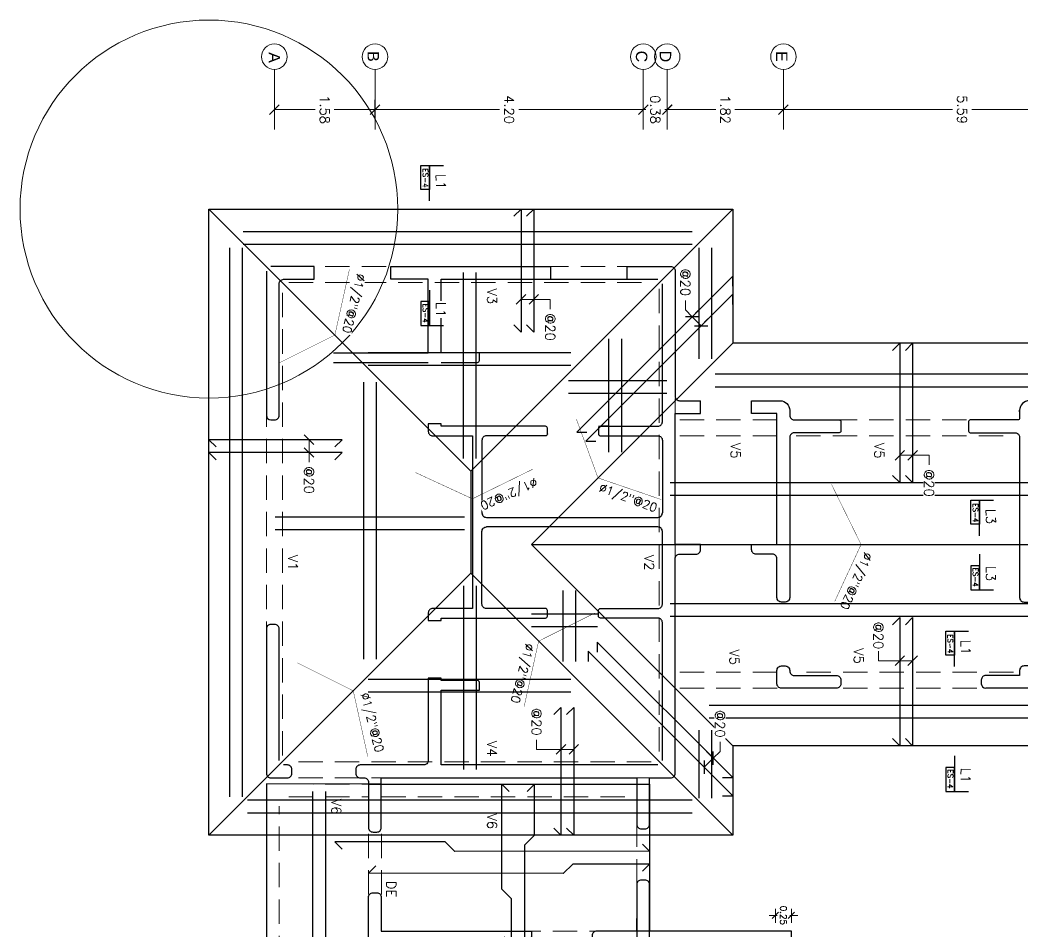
# Model space of a CAD drawing. Header units: metres. Extents: x -44 to 358, y -286 to 66.
# Drawn here: x -33.73 to -18.03, y -20.43 to -6.16 of the extents above; entities that cross this region are included whole.
import ezdxf
from ezdxf.enums import TextEntityAlignment as Align

# ---------------------------------------------------------------- set-up
doc = ezdxf.new("R2010")
doc.units = ezdxf.units.M
doc.header["$LTSCALE"] = 0.3
doc.header["$PDMODE"] = 3
doc.linetypes.add('Grid Line 1_2_', pattern=[22.225, 12.7, -3.175, 3.175, -3.175])
doc.linetypes.add('HIDDEN', pattern=[9.525, 6.35, -3.175])
for name, color, linetype, lineweight in [('0-S-GRID', 1, 'Continuous', 9), ('0-S-GRID-IDEN', 1, 'Continuous', 9), ('A-WALL', 7, 'Continuous', 30), ('Columnas', 7, 'Continuous', 18), ('VIGAS', 1, 'HIDDEN', 15)]:
    doc.layers.add(name, color=color, linetype=linetype, lineweight=lineweight)
for name, color, linetype in [('ACERO', 5, 'Continuous'), ('BP', 3, 'Continuous'), ('DIMCOL', 4, 'Continuous'), ('DIMTEXTO', 4, 'Continuous'), ('HATCH', 8, 'Continuous'), ('REBAR', 5, 'Continuous'), ('TEXTOS', 4, 'Continuous')]:
    doc.layers.add(name, color=color, linetype=linetype)
doc.styles.add('Arial_2', font='arial.ttf', dxfattribs={"height": 0.2})
doc.styles.add('SMPLEX', font='simplex.shx')
doc.dimstyles.new('DIM-50', dxfattribs={"dimscale": 0.5, "dimtxt": 0.2, "dimasz": 0.2, "dimexe": 0.2, "dimexo": 0.2, "dimgap": 0.1, "dimtad": 0, "dimtih": 1, "dimtoh": 1, "dimzin": 0, "dimdsep": 46, "dimtxsty": 'SMPLEX', "dimblk1": 'OBLIQUE', "dimblk2": 'OBLIQUE', "dimsah": 1, "dimcen": 0.2, "dimclrd": 4, "dimclre": 4, "dimclrt": 4, "dimadec": 0, "dimazin": 0, "dimtfac": 1, "dimtmove": 0, "dimatfit": 3, "dimldrblk": 'OPEN30', "dimfxl": 0.3, "dimfxlon": 1, "dimtfill": 1, "dimtolj": 1, "dimtzin": 0, "dimarcsym": 0})
doc.dimstyles.new('DIM-75', dxfattribs={"dimscale": 0.75, "dimtxt": 0.2, "dimasz": 0.2, "dimexe": 0.2, "dimexo": 0.2, "dimgap": 0.1, "dimtad": 0, "dimtih": 1, "dimtoh": 1, "dimzin": 0, "dimdsep": 46, "dimtxsty": 'SMPLEX', "dimblk1": 'OBLIQUE', "dimblk2": 'OBLIQUE', "dimsah": 1, "dimcen": 0.2, "dimclrd": 4, "dimclre": 4, "dimclrt": 4, "dimadec": 0, "dimazin": 0, "dimtfac": 1, "dimtmove": 0, "dimatfit": 3, "dimldrblk": 'OBLIQUE', "dimfxl": 0.2, "dimfxlon": 1, "dimtfill": 1, "dimtolj": 1, "dimtzin": 0, "dimarcsym": 0})

# ---------------------------------------------------------------- blocks, each defined once
blk = doc.blocks.new('A$C2bbc346b')
at = {"layer": 'A-WALL', "color": 7, "true_color": 0xffffff}
for p, q in [((7.8, -0.27), (7.8, -6.13)), ((0.2, -0.751), (0, -0.751)), ((6.47, -7.845), (6.53, -7.845)), ((6.32, -7.995), (6.4, -7.995)), ((6.4, -7.995), (6.4, -7.915)), ((6.6, -7.995), (6.6, -7.915)), ((6.6, -7.995), (6.6, -8.725)), ((6.25, -8.065), (6.25, -8.125)), ((6.32, -8.195), (6.4, -8.195)), ((6.4, -8.195), (6.4, -8.725)), ((6.47, -8.795), (6.53, -8.795)), ((2.425, -8.995), (2.575, -8.995)), ((2.425, -10.995), (2.575, -10.995)), ((10.4, -14.189), (10.2, -14.189)), ((1.499, -18.939), (1.499, -17.454))]:
    blk.add_line(p, q, dxfattribs=at)
at = {"layer": 'A-WALL', "color": 7, "true_color": 0xffffff, "transparency": 33554684}
blk.add_line((2.275, -8.195), (2.25, -8.195), dxfattribs=at)
at = {"layer": 'A-WALL', "color": 7, "true_color": 0xffffff}
for points in [[(0, -0.07), (0, -0.751), (0.2, -0.751), (0.2, -0.27, -0.414214), (0.27, -0.2), (0.53, -0.2, 0.414214), (0.6, -0.13), (0.6, -0.07, 0.414214), (0.53, 0), (0.07, 0, 0.414214)], [(6.53, -11.995), (6.32, -11.995, -0.414214), (6.25, -11.925), (6.25, -11.865, -0.414214), (6.32, -11.795), (6.33, -11.795, 0.414214), (6.4, -11.725), (6.4, -11.065, -0.414214), (6.47, -10.995), (6.53, -10.995, -0.414214), (6.6, -11.065), (6.6, -11.925, -0.414214)], [(10.53, -14.889, 0.414214), (10.6, -14.819), (10.6, -14.059, 0.414214), (10.53, -13.989), (9.67, -13.989, 0.414214), (9.6, -14.059), (9.6, -14.119, 0.414214), (9.67, -14.189), (10.4, -14.189), (10.4, -14.819, 0.414214), (10.47, -14.889)]]:
    blk.add_lwpolyline(points, format="xyb", close=True, dxfattribs=at)
for points in [[(7.73, -0.2), (7.47, -0.2, -0.414214), (7.4, -0.13), (7.4, -0.07, -0.414214), (7.47, 0), (8.63, 0)], [(8, -0.27), (8, -6.33, -0.414214), (7.93, -6.4), (6.67, -6.4, 0.414214), (6.6, -6.47), (6.6, -6.48, -0.414214), (6.53, -6.55), (6.47, -6.55, -0.414214), (6.4, -6.48), (6.4, -6.47, 0.414214), (6.33, -6.4), (6.22, -6.4), (6.22, -6.2), (7.73, -6.2)], [(0.2, -6.13), (0.2, -5.651), (0, -5.651), (0, -6.33, 0.414214), (0.07, -6.4)], [(0.27, -6.2), (5.28, -6.2), (5.28, -6.4), (4.57, -6.4, 0.414214), (4.5, -6.47), (4.5, -6.797), (4.35, -6.797), (4.35, -6.4), (2.3, -6.4), (2.3, -6.797), (2.1, -6.797), (2.1, -6.47, 0.414214), (2.03, -6.4), (0.07, -6.4)], [(4.35, -7.995), (2.3, -7.995), (2.3, -7.597), (2.1, -7.597), (2.1, -8.045, 0.414214), (2.25, -8.195), (2.375, -8.195, -0.414214), (2.4, -8.22)], [(2.33, -11.795, 0.414214), (2.4, -11.725), (2.4, -11.02, -0.414214), (2.425, -10.995), (2.575, -10.995, -0.414214), (2.6, -11.02), (2.6, -11.725, 0.414214), (2.67, -11.795), (5.18, -11.795, -0.414214), (5.25, -11.865), (5.25, -11.925, -0.414214), (5.18, -11.995)], [(5.18, -11.995), (4.57, -11.995, 0.414214), (4.5, -12.065), (4.5, -12.322, -0.414214), (4.43, -12.392), (4.35, -12.392), (4.35, -11.995), (2.3, -11.995), (2.3, -12.392), (2.1, -12.392), (2.1, -11.945, -0.414214), (2.25, -11.795), (2.33, -11.795)], [(0.2, -14.34), (0, -14.34), (0, -13.659, -0.414214), (0.07, -13.589), (2.03, -13.589, 0.414214), (2.1, -13.519), (2.1, -13.192)], [(7.8, -13.859), (7.8, -17.254), (6.627, -17.254), (6.627, -16.654), (6.507, -16.654, 0.414214), (6.477, -16.684), (6.477, -17.254), (6.439, -17.254), (6.439, -17.454), (7.73, -17.454, -0.414214), (7.8, -17.524), (7.8, -18.519, 0.414214), (7.87, -18.589), (7.93, -18.589, 0.414214), (8, -18.519), (8, -18.459, -0.414214), (8.07, -18.389), (8.78, -18.389, 0.414214), (8.85, -18.319), (8.85, -18.259, 0.414214), (8.78, -18.189), (8, -18.189), (8, -14.189), (8.73, -14.189, 0.414214), (8.8, -14.119), (8.8, -14.059, 0.414214), (8.73, -13.989), (8, -13.989), (8, -13.659, 0.414214), (7.93, -13.589), (4.57, -13.589, -0.414214), (4.5, -13.519), (4.5, -13.262, 0.414214), (4.43, -13.192), (4.35, -13.192), (4.35, -13.589), (2.3, -13.589), (2.3, -13.192), (2.1, -13.192)], [(2.5, -14.789), (2.5, -13.859, 0.414214), (2.43, -13.789), (0.27, -13.789)], [(2.5, -14.639), (2.5, -14.759, 0.414214), (2.53, -14.789), (2.62, -14.789, 0.414214), (2.65, -14.759), (2.65, -13.859, -0.414214), (2.72, -13.789), (3.855, -13.789)], [(2.62, -15.589, -0.414214), (2.65, -15.619), (2.65, -16.544, 0.414214), (2.72, -16.614), (3.855, -16.614, 0.414214), (3.925, -16.544), (3.925, -13.859, 0.414214), (3.855, -13.789)], [(7.73, -13.789), (5.571, -13.789, 0.414214), (5.501, -13.859), (5.501, -14.759, -0.414214), (5.471, -14.789), (5.381, -14.789, -0.414214), (5.351, -14.759), (5.351, -13.859, 0.414214), (5.281, -13.789), (4.145, -13.789, 0.414214), (4.075, -13.859), (4.075, -16.544)], [(1.499, -17.254), (1.499, -16.684, 0.414214), (1.469, -16.654), (1.349, -16.654), (1.349, -17.254), (0.2, -17.254), (0.2, -13.859)], [(2.62, -15.589), (2.53, -15.589, 0.414214), (2.5, -15.619), (2.5, -17.254), (2.462, -17.254), (2.462, -17.454), (2.58, -17.454, 0.414214), (2.65, -17.384), (2.65, -16.764)], [(2.65, -16.764), (5.351, -16.764), (5.351, -17.384, 0.414214), (5.421, -17.454), (5.539, -17.454), (5.539, -17.254), (5.501, -17.254), (5.501, -15.619, 0.414214), (5.471, -15.589), (5.381, -15.589, 0.414214), (5.351, -15.619), (5.351, -16.544, -0.414214), (5.281, -16.614), (4.145, -16.614, -0.414214), (4.075, -16.544)], [(10.2, -18.189), (10.4, -18.189), (10.4, -15.839), (10.6, -15.839), (10.6, -18.319, -0.414214), (10.53, -18.389), (9.87, -18.389, -0.414214), (9.8, -18.319), (9.8, -18.259, -0.414214), (9.87, -18.189), (10.4, -18.189), (10.4, -16.556)], [(1.349, -19.789), (0.27, -19.789, -0.414214), (0.2, -19.719), (0.2, -19.24), (0, -19.24), (0, -19.919)], [(7.73, -19.789), (5.67, -19.789, 0.414214), (5.6, -19.859), (5.6, -19.919, 0.414214), (5.67, -19.989), (7.93, -19.989, 0.414214), (8, -19.919), (8, -19.659, 0.414214), (7.93, -19.589), (7.87, -19.589, 0.414214), (7.8, -19.659), (7.8, -19.719)], [(0.07, -19.989), (2.33, -19.989, 0.414213), (2.4, -19.919), (2.4, -19.859, 0.414214), (2.33, -19.789), (1.249, -19.789)]]:
    blk.add_lwpolyline(points, format="xyb", dxfattribs=at)
blk.add_lwpolyline([(0, -1.951), (0.2, -1.951), (0.2, -4.451), (0, -4.451)], close=True, dxfattribs=at)
for points in [[(4.5, -7.995), (4.5, -7.597), (4.35, -7.597), (4.35, -7.995)], [(1.349, -18.939), (1.349, -17.454), (0.2, -17.454), (0.2, -18.04), (0, -18.04), (0, -15.54), (0.2, -15.54)]]:
    blk.add_lwpolyline(points, dxfattribs=at)
at = {"layer": 'A-WALL', "color": 7, "true_color": 0xffffff, "transparency": 33554684}
blk.add_lwpolyline([(2.4, -8.219), (2.4, -8.97, 0.414214), (2.425, -8.995), (2.575, -8.995, 0.414214), (2.6, -8.97), (2.6, -8.265, -0.414214), (2.67, -8.195), (5.18, -8.195, 0.414214), (5.25, -8.125), (5.25, -8.065, 0.414214), (5.18, -7.995), (4.5, -7.995)], format="xyb", dxfattribs=at)
at = {"layer": 'A-WALL', "color": 7, "true_color": 0xffffff}
for centre, start, end in [((6.47, -7.915), 90, 180), ((6.53, -7.915), 0, 90), ((6.32, -8.065), 90, 180), ((6.32, -8.125), 180, 270), ((6.47, -8.725), 180, 270), ((6.53, -8.725), 270, 0)]:
    blk.add_arc(centre, 0.07, start, end, dxfattribs=at)
blk = doc.blocks.new('_OBLIQUE')
at = {"color": 0, "linetype": 'ByBlock'}
blk.add_line((-0.5, -0.5), (0.5, 0.5), dxfattribs=at)
blk = doc.blocks.new('*D2039')
at = {"layer": 'DEFPOINTS', "color": 0, "transparency": 16777216}
for p in [(15.835, -33.742), (16.148, -33.742), (16.148, -34.117)]:
    blk.add_point(p, dxfattribs=at)
at = {"layer": 'DIMTEXTO', "color": 4, "lineweight": -2, "transparency": 16777216}
for p, q in [((15.835, -33.742), (15.835, -33.592)), ((15.985, -33.742), (15.685, -33.742)), ((15.835, -33.742), (15.835, -33.779)), ((15.985, -34.117), (15.685, -34.117)), ((15.835, -34.117), (15.835, -34.079)), ((15.835, -34.117), (15.835, -34.267))]:
    blk.add_line(p, q, dxfattribs=at)
at = {"layer": 'DIMTEXTO', "color": 4, "lineweight": -2, "transparency": 16777216, "xscale": 0.15, "yscale": 0.15, "zscale": 0.15}
for p, rotation in [((15.835, -33.742), 270), ((15.835, -34.117), 90)]:
    blk.add_blockref('_OBLIQUE', p, dxfattribs=dict(at, rotation=rotation))
at = {"layer": 'DIMTEXTO', "color": 4, "transparency": 16777216, "insert": (15.835, -33.929), "char_height": 0.15, "attachment_point": 5, "style": 'SMPLEX', "bg_fill": 3, "box_fill_scale": 1.1, "bg_fill_color": 256, "bg_fill_true_color": 13158600, "bg_fill_transparency": 0}
blk.add_mtext('\\A1;0.38', dxfattribs=at)
blk = doc.blocks.new('*D2040')
at = {"layer": 'DEFPOINTS', "color": 0, "transparency": 16777216}
for p in [(16.148, -34.117), (15.835, -38.317), (16.148, -38.317)]:
    blk.add_point(p, dxfattribs=at)
at = {"layer": 'DIMTEXTO', "color": 4, "lineweight": -2, "transparency": 16777216}
for p, q in [((15.985, -34.117), (15.685, -34.117)), ((15.835, -34.117), (15.835, -36.067)), ((15.835, -38.317), (15.835, -36.367)), ((15.985, -38.317), (15.685, -38.317))]:
    blk.add_line(p, q, dxfattribs=at)
at = {"layer": 'DIMTEXTO', "color": 4, "lineweight": -2, "transparency": 16777216, "xscale": 0.15, "yscale": 0.15, "zscale": 0.15}
for p, rotation in [((15.835, -34.117), 90), ((15.835, -38.317), 270)]:
    blk.add_blockref('_OBLIQUE', p, dxfattribs=dict(at, rotation=rotation))
at = {"layer": 'DIMTEXTO', "color": 4, "transparency": 16777216, "insert": (15.835, -36.217), "char_height": 0.15, "attachment_point": 5, "style": 'SMPLEX', "bg_fill": 3, "box_fill_scale": 1.1, "bg_fill_color": 256, "bg_fill_true_color": 13158600, "bg_fill_transparency": 0}
blk.add_mtext('\\A1;4.20', dxfattribs=at)
blk = doc.blocks.new('*D2041')
at = {"layer": 'DEFPOINTS', "color": 0, "transparency": 16777216}
for p in [(16.148, -38.317), (15.835, -39.892), (16.148, -39.892)]:
    blk.add_point(p, dxfattribs=at)
at = {"layer": 'DIMTEXTO', "color": 4, "lineweight": -2, "transparency": 16777216}
for p, q in [((15.985, -38.317), (15.685, -38.317)), ((15.835, -38.317), (15.835, -38.954)), ((15.835, -39.892), (15.835, -39.254)), ((15.985, -39.892), (15.685, -39.892))]:
    blk.add_line(p, q, dxfattribs=at)
at = {"layer": 'DIMTEXTO', "color": 4, "lineweight": -2, "transparency": 16777216, "xscale": 0.15, "yscale": 0.15, "zscale": 0.15}
for p, rotation in [((15.835, -38.317), 90), ((15.835, -39.892), 270)]:
    blk.add_blockref('_OBLIQUE', p, dxfattribs=dict(at, rotation=rotation))
at = {"layer": 'DIMTEXTO', "color": 4, "transparency": 16777216, "insert": (15.835, -39.104), "char_height": 0.15, "attachment_point": 5, "style": 'SMPLEX', "bg_fill": 3, "box_fill_scale": 1.1, "bg_fill_color": 256, "bg_fill_true_color": 13158600, "bg_fill_transparency": 0}
blk.add_mtext('\\A1;1.58', dxfattribs=at)
blk = doc.blocks.new('*D2042')
at = {"layer": 'DEFPOINTS', "color": 0, "transparency": 16777216}
for p in [(15.835, -31.922), (16.148, -31.922), (16.148, -33.742)]:
    blk.add_point(p, dxfattribs=at)
at = {"layer": 'DIMTEXTO', "color": 4, "lineweight": -2, "transparency": 16777216}
for p, q in [((15.985, -31.922), (15.685, -31.922)), ((15.835, -31.922), (15.835, -32.682)), ((15.835, -33.742), (15.835, -32.982)), ((15.985, -33.742), (15.685, -33.742))]:
    blk.add_line(p, q, dxfattribs=at)
at = {"layer": 'DIMTEXTO', "color": 4, "lineweight": -2, "transparency": 16777216, "xscale": 0.15, "yscale": 0.15, "zscale": 0.15}
for p, rotation in [((15.835, -31.922), 90), ((15.835, -33.742), 270)]:
    blk.add_blockref('_OBLIQUE', p, dxfattribs=dict(at, rotation=rotation))
at = {"layer": 'DIMTEXTO', "color": 4, "transparency": 16777216, "insert": (15.835, -32.832), "char_height": 0.15, "attachment_point": 5, "style": 'SMPLEX', "bg_fill": 3, "box_fill_scale": 1.1, "bg_fill_color": 256, "bg_fill_true_color": 13158600, "bg_fill_transparency": 0}
blk.add_mtext('\\A1;1.82', dxfattribs=at)
blk = doc.blocks.new('*D2036')
at = {"layer": 'DEFPOINTS', "color": 0, "ltscale": 0.2, "transparency": 16777216}
for p in [(15.835, -26.328), (16.148, -26.328), (16.148, -31.922)]:
    blk.add_point(p, dxfattribs=at)
at = {"layer": 'DIMTEXTO', "color": 4, "lineweight": -2, "ltscale": 0.2, "transparency": 16777216}
for p, q in [((15.985, -26.328), (15.685, -26.328)), ((15.835, -26.328), (15.835, -28.975)), ((15.835, -31.922), (15.835, -29.275)), ((15.985, -31.922), (15.685, -31.922))]:
    blk.add_line(p, q, dxfattribs=at)
at = {"layer": 'DIMTEXTO', "color": 4, "lineweight": -2, "ltscale": 0.2, "transparency": 16777216, "xscale": 0.15, "yscale": 0.15, "zscale": 0.15}
for p, rotation in [((15.835, -26.328), 90), ((15.835, -31.922), 270)]:
    blk.add_blockref('_OBLIQUE', p, dxfattribs=dict(at, rotation=rotation))
at = {"layer": 'DIMTEXTO', "color": 4, "ltscale": 0.2, "transparency": 16777216, "insert": (15.835, -29.125), "char_height": 0.15, "attachment_point": 5, "style": 'SMPLEX', "bg_fill": 3, "box_fill_scale": 1.1, "bg_fill_color": 256, "bg_fill_true_color": 13158600, "bg_fill_transparency": 0}
blk.add_mtext('\\A1;5.59', dxfattribs=at)
blk = doc.blocks.new('*D2045')
at = {"layer": 'DEFPOINTS', "color": 0, "transparency": 16777216}
for p in [(19.113, -35.83), (18.807, -36.03), (19.113, -36.03)]:
    blk.add_point(p, dxfattribs=at)
at = {"layer": 'DIMTEXTO', "color": 4, "lineweight": -2, "transparency": 16777216}
for p, q in [((18.807, -35.83), (18.807, -35.573)), ((18.807, -35.573), (18.957, -35.573)), ((18.957, -35.83), (18.657, -35.83)), ((18.807, -36.03), (18.807, -35.83)), ((18.957, -36.03), (18.657, -36.03))]:
    blk.add_line(p, q, dxfattribs=at)
at = {"layer": 'DIMTEXTO', "color": 4, "lineweight": -2, "transparency": 16777216, "xscale": 0.15, "yscale": 0.15, "zscale": 0.15}
for p, rotation in [((18.807, -35.83), 90), ((18.807, -36.03), 270)]:
    blk.add_blockref('_OBLIQUE', p, dxfattribs=dict(at, rotation=rotation))
at = {"layer": 'DIMTEXTO', "color": 4, "transparency": 16777216, "insert": (19.239, -35.573), "char_height": 0.15, "attachment_point": 5, "style": 'SMPLEX', "bg_fill": 3, "box_fill_scale": 1.1, "bg_fill_color": 256, "bg_fill_true_color": 13158600, "bg_fill_transparency": 0}
blk.add_mtext('\\A1;@20', dxfattribs=at)
blk = doc.blocks.new('*D2046')
at = {"layer": 'DEFPOINTS', "color": 0, "transparency": 16777216}
for p in [(26.987, -35.204), (25.849, -35.404), (26.987, -35.404)]:
    blk.add_point(p, dxfattribs=at)
at = {"layer": 'DIMTEXTO', "color": 4, "lineweight": -2, "transparency": 16777216}
for p, q in [((25.999, -35.204), (25.699, -35.204)), ((25.849, -35.204), (25.849, -35.404)), ((25.999, -35.404), (25.699, -35.404)), ((25.849, -35.404), (25.849, -35.789)), ((25.849, -35.789), (25.699, -35.789))]:
    blk.add_line(p, q, dxfattribs=at)
at = {"layer": 'DIMTEXTO', "color": 4, "lineweight": -2, "transparency": 16777216, "xscale": 0.15, "yscale": 0.15, "zscale": 0.15}
for p, rotation in [((25.849, -35.204), 90), ((25.849, -35.404), 270)]:
    blk.add_blockref('_OBLIQUE', p, dxfattribs=dict(at, rotation=rotation))
at = {"layer": 'DIMTEXTO', "color": 4, "transparency": 16777216, "insert": (25.417, -35.789), "char_height": 0.15, "attachment_point": 5, "style": 'SMPLEX', "bg_fill": 3, "box_fill_scale": 1.1, "bg_fill_color": 256, "bg_fill_true_color": 13158600, "bg_fill_transparency": 0}
blk.add_mtext('\\A1;@20', dxfattribs=at)
blk = doc.blocks.new('*D2047')
at = {"layer": 'DEFPOINTS', "color": 0, "transparency": 16777216}
for p in [(19.274, -33.266), (19.077, -33.352), (19.129, -33.404)]:
    blk.add_point(p, dxfattribs=at)
at = {"layer": 'DIMTEXTO', "color": 4, "lineweight": -2, "transparency": 16777216}
for p, q in [((19.219, -33.211), (19.112, -33.104)), ((19.077, -33.352), (18.971, -33.246)), ((19.219, -33.211), (19.077, -33.352)), ((19.077, -33.352), (18.971, -33.458)), ((18.971, -33.458), (18.821, -33.458))]:
    blk.add_line(p, q, dxfattribs=at)
at = {"layer": 'DIMTEXTO', "color": 4, "lineweight": -2, "transparency": 16777216, "xscale": 0.15, "yscale": 0.15, "zscale": 0.15}
for p, rotation in [((19.219, -33.211), 44.9999864408251), ((19.077, -33.352), 224.9999864408251)]:
    blk.add_blockref('_OBLIQUE', p, dxfattribs=dict(at, rotation=rotation))
at = {"layer": 'DIMTEXTO', "color": 4, "transparency": 16777216, "insert": (18.539, -33.458), "char_height": 0.15, "attachment_point": 5, "style": 'SMPLEX', "bg_fill": 3, "box_fill_scale": 1.1, "bg_fill_color": 256, "bg_fill_true_color": 13158600, "bg_fill_transparency": 0}
blk.add_mtext('\\A1;@20', dxfattribs=at)
blk = doc.blocks.new('*D2048')
at = {"layer": 'DEFPOINTS', "color": 0, "transparency": 16777216}
for p in [(21.002, -39.35), (21.002, -39.612), (21.202, -39.616)]:
    blk.add_point(p, dxfattribs=at)
at = {"layer": 'DIMTEXTO', "color": 4, "lineweight": -2, "transparency": 16777216}
for p, q in [((21.002, -39.462), (21.002, -39.2)), ((21.202, -39.466), (21.202, -39.2)), ((21.002, -39.35), (21.202, -39.35)), ((21.202, -39.35), (21.352, -39.35))]:
    blk.add_line(p, q, dxfattribs=at)
at = {"layer": 'DIMTEXTO', "color": 4, "lineweight": -2, "transparency": 16777216, "xscale": 0.15, "yscale": 0.15, "zscale": 0.15, "rotation": 180}
blk.add_blockref('_OBLIQUE', (21.002, -39.35), dxfattribs=at)
at = {"layer": 'DIMTEXTO', "color": 4, "lineweight": -2, "transparency": 16777216, "xscale": 0.15, "yscale": 0.15, "zscale": 0.15}
blk.add_blockref('_OBLIQUE', (21.202, -39.35), dxfattribs=at)
at = {"layer": 'DIMTEXTO', "color": 4, "transparency": 16777216, "insert": (21.634, -39.35), "char_height": 0.15, "attachment_point": 5, "style": 'SMPLEX', "bg_fill": 3, "box_fill_scale": 1.1, "bg_fill_color": 256, "bg_fill_true_color": 13158600, "bg_fill_transparency": 0}
blk.add_mtext('\\A1;@20', dxfattribs=at)
blk = doc.blocks.new('*D2049')
at = {"layer": 'DEFPOINTS', "color": 0, "transparency": 16777216}
for p in [(25.986, -33.021), (25.612, -33.395), (25.75, -33.54)]:
    blk.add_point(p, dxfattribs=at)
at = {"layer": 'DIMTEXTO', "color": 4, "lineweight": -2, "transparency": 16777216}
for p, q in [((25.88, -32.915), (25.73, -32.915)), ((25.88, -33.127), (26.092, -32.915)), ((25.986, -33.021), (25.88, -32.915)), ((26.127, -33.163), (25.986, -33.021)), ((26.021, -33.269), (26.233, -33.057))]:
    blk.add_line(p, q, dxfattribs=at)
at = {"layer": 'DIMTEXTO', "color": 4, "lineweight": -2, "transparency": 16777216, "xscale": 0.15, "yscale": 0.15, "zscale": 0.15}
for p, rotation in [((25.986, -33.021), 135.0000000000043), ((26.127, -33.163), 315.0000000000043)]:
    blk.add_blockref('_OBLIQUE', p, dxfattribs=dict(at, rotation=rotation))
at = {"layer": 'DIMTEXTO', "color": 4, "transparency": 16777216, "insert": (25.448, -32.915), "char_height": 0.15, "attachment_point": 5, "style": 'SMPLEX', "bg_fill": 3, "box_fill_scale": 1.1, "bg_fill_color": 256, "bg_fill_true_color": 13158600, "bg_fill_transparency": 0}
blk.add_mtext('\\A1;@20', dxfattribs=at)
blk = doc.blocks.new('*D2050')
at = {"layer": 'DEFPOINTS', "color": 0, "transparency": 16777216}
for p in [(21.51, -29.9), (21.246, -30.1), (21.51, -30.1)]:
    blk.add_point(p, dxfattribs=at)
at = {"layer": 'DIMTEXTO', "color": 4, "lineweight": -2, "transparency": 16777216}
for p, q in [((21.246, -29.9), (21.246, -29.643)), ((21.246, -29.643), (21.396, -29.643)), ((21.36, -29.9), (21.096, -29.9)), ((21.246, -30.1), (21.246, -29.9)), ((21.36, -30.1), (21.096, -30.1))]:
    blk.add_line(p, q, dxfattribs=at)
at = {"layer": 'DIMTEXTO', "color": 4, "lineweight": -2, "transparency": 16777216, "xscale": 0.15, "yscale": 0.15, "zscale": 0.15}
for p, rotation in [((21.246, -29.9), 90), ((21.246, -30.1), 270)]:
    blk.add_blockref('_OBLIQUE', p, dxfattribs=dict(at, rotation=rotation))
at = {"layer": 'DIMTEXTO', "color": 4, "transparency": 16777216, "insert": (21.679, -29.643), "char_height": 0.15, "attachment_point": 5, "style": 'SMPLEX', "bg_fill": 3, "box_fill_scale": 1.1, "bg_fill_color": 256, "bg_fill_true_color": 13158600, "bg_fill_transparency": 0}
blk.add_mtext('\\A1;@20', dxfattribs=at)
blk = doc.blocks.new('*D2051')
at = {"layer": 'DEFPOINTS', "color": 0, "transparency": 16777216}
for p in [(25.555, -29.9), (24.461, -30.1), (25.555, -30.1)]:
    blk.add_point(p, dxfattribs=at)
at = {"layer": 'DIMTEXTO', "color": 4, "lineweight": -2, "transparency": 16777216}
for p, q in [((24.611, -29.9), (24.311, -29.9)), ((24.461, -29.9), (24.461, -30.1)), ((24.611, -30.1), (24.311, -30.1)), ((24.461, -30.1), (24.461, -30.435)), ((24.461, -30.435), (24.311, -30.435))]:
    blk.add_line(p, q, dxfattribs=at)
at = {"layer": 'DIMTEXTO', "color": 4, "lineweight": -2, "transparency": 16777216, "xscale": 0.15, "yscale": 0.15, "zscale": 0.15}
for p, rotation in [((24.461, -29.9), 90), ((24.461, -30.1), 270)]:
    blk.add_blockref('_OBLIQUE', p, dxfattribs=dict(at, rotation=rotation))
at = {"layer": 'DIMTEXTO', "color": 4, "transparency": 16777216, "insert": (24.066, -30.435), "char_height": 0.15, "attachment_point": 5, "style": 'SMPLEX', "bg_fill": 3, "box_fill_scale": 1.1, "bg_fill_color": 256, "bg_fill_true_color": 13158600, "bg_fill_transparency": 0}
blk.add_mtext('\\A1;@20', dxfattribs=at)
blk = doc.blocks.new('*D2091')
at = {"layer": 'DIMTEXTO', "color": 4, "lineweight": -2, "ltscale": 0.2, "transparency": 16777216}
for p, q in [((28.445, -31.797), (28.445, -31.697)), ((28.564, -31.797), (28.345, -31.797)), ((28.445, -31.797), (28.445, -31.822)), ((28.445, -32.047), (28.445, -32.022)), ((28.564, -32.047), (28.345, -32.047)), ((28.445, -32.047), (28.445, -32.147))]:
    blk.add_line(p, q, dxfattribs=at)
at = {"layer": 'DIMTEXTO', "color": 4, "lineweight": -2, "ltscale": 0.2, "transparency": 16777216, "xscale": 0.1, "yscale": 0.1, "zscale": 0.1}
for p, rotation in [((28.445, -31.797), 270), ((28.445, -32.047), 90)]:
    blk.add_blockref('_OBLIQUE', p, dxfattribs=dict(at, rotation=rotation))
at = {"layer": 'DIMTEXTO', "color": 4, "ltscale": 0.2, "transparency": 16777216, "insert": (28.445, -31.922), "char_height": 0.1, "attachment_point": 5, "style": 'SMPLEX', "bg_fill": 3, "box_fill_scale": 1.1, "bg_fill_color": 256, "bg_fill_true_color": 13158600, "bg_fill_transparency": 0}
blk.add_mtext('\\A1;0.25', dxfattribs=at)
at = {"layer": 'DEFPOINTS', "color": 0, "ltscale": 0.2, "transparency": 16777216}
for p in [(28.445, -31.797), (28.664, -31.797), (28.664, -32.047)]:
    blk.add_point(p, dxfattribs=at)
blk = doc.blocks.new('_Open30')
at = {"color": 0, "lineweight": -2}
for p, q in [((-1, 0.27), (0, 0)), ((0, 0), (-1, -0.27)), ((0, 0), (-1, 0))]:
    blk.add_line(p, q, dxfattribs=at)
blk = doc.blocks.new('A$Cf5523d03')
at = {"layer": '0-S-GRID-IDEN'}
for centre in [(0.2, 8.995), (0.2, 7.175), (0.2, 6.8), (0.2, 2.6), (0.2, 1.025)]:
    blk.add_circle(centre, 0.2, dxfattribs=at)
at = {"layer": 'ACERO', "ltscale": 0.2}
for p, q in [((6.861, 7.222), (6.861, 14.592)), ((7.061, 7.222), (7.061, 14.592)), ((5.164, 7.925), (5.164, 13.904)), ((5.364, 7.925), (5.364, 13.904)), ((10.347, 7.834), (10.347, 13.932)), ((10.547, 7.834), (10.547, 13.932)), ((4.928, 7.873), (3.193, 7.873)), ((11.804, 7.873), (10.737, 7.873)), ((2.936, 0.538), (2.936, 7.567)), ((3.136, 0.538), (3.136, 7.567)), ((4.928, 7.673), (3.193, 7.673)), ((11.804, 7.673), (10.737, 7.673)), ((11.832, 0.605), (11.832, 7.567)), ((12.032, 0.605), (12.032, 7.567)), ((5.266, 5.632), (5.266, 7.171)), ((5.466, 5.632), (5.466, 7.171)), ((4.615, 6.457), (6.39, 6.457)), ((4.615, 6.257), (6.39, 6.257)), ((8.919, 5.051), (8.919, 6.083)), ((9.119, 5.051), (9.119, 6.083)), ((4.827, 2.493), (4.827, 5.664)), ((5.027, 2.493), (5.027, 5.664)), ((9.665, 5.745), (8.552, 5.745)), ((9.665, 5.545), (8.552, 5.545)), ((6.49, 4.185), (3.577, 4.185)), ((8.478, 4.185), (11.356, 4.185)), ((6.49, 3.985), (3.577, 3.985)), ((7.4, 1.035), (7.4, 4.002)), ((7.6, 1.035), (7.6, 4.002)), ((8.478, 3.985), (11.356, 3.985)), ((9.63, 2.624), (5.291, 2.624)), ((9.63, 2.424), (5.291, 2.424)), ((11.782, 0.527), (3.193, 0.527)), ((11.782, 0.327), (3.193, 0.327))]:
    blk.add_line(p, q, dxfattribs=at)
at = {"layer": 'ACERO'}
for p, q in [((19.61, 1.829), (11.698, 1.829)), ((19.61, 1.629), (11.698, 1.629))]:
    blk.add_line(p, q, dxfattribs=at)
for points in [[(4.797, 10.904), (4.684, 11.017), (6.864, 11.017), (6.752, 10.904)], [(9.09, 10.904), (8.978, 11.017), (10.984, 11.017), (10.872, 10.904)], [(4.797, 10.704), (4.684, 10.817), (6.864, 10.817), (6.752, 10.704)], [(9.09, 10.704), (8.978, 10.817), (10.984, 10.817), (10.872, 10.704)], [(3.793, 8.2), (3.634, 8.2), (6.075, 5.759), (6.075, 5.918)], [(4.076, 8.2), (3.917, 8.2), (6.217, 5.9), (6.217, 6.059)], [(11.482, 8.041), (11.482, 8.2), (9.361, 6.079), (9.52, 6.079)], [(11.765, 8.041), (11.765, 8.2), (9.504, 5.939), (9.663, 5.939)], [(12.521, 6.788), (12.633, 6.9), (12.636, 3.85), (12.485, 3.701), (12.489, 1.972), (12.602, 2.084)], [(12.946, 6.787), (12.834, 6.9), (12.835, 5.696), (12.984, 5.545), (12.979, 2.5), (12.863, 2.613)], [(10.495, 5.6), (10.382, 5.712), (12.384, 5.712), (12.272, 5.6)], [(10.495, 5.4), (10.382, 5.512), (12.384, 5.512), (12.272, 5.4)], [(2.697, 4.974), (2.584, 5.087), (4.51, 5.087), (4.397, 4.974)], [(13.966, 5.056), (14.078, 4.945), (12.534, 4.948), (12.384, 5.098), (11.584, 5.098), (11.697, 4.985)], [(2.697, 4.774), (2.584, 4.887), (4.51, 4.887), (4.397, 4.774)], [(13.972, 4.623), (14.084, 4.736), (13.377, 4.735), (13.227, 4.585), (11.584, 4.585), (11.697, 4.698)], [(6.307, 1.972), (6.194, 2.085), (6.194, 0), (6.307, 0.113)], [(6.507, 1.972), (6.394, 2.085), (6.394, 0), (6.507, 0.113)]]:
    blk.add_lwpolyline(points, dxfattribs=at)
at = {"layer": 'BP', "ltscale": 0.2}
for p, q in [((7.834, 5.05), (7.834, 16.739)), ((4.684, 13.589), (4.684, 8.2)), ((10.984, 13.589), (10.984, 8.2)), ((2.584, 0), (2.584, 8.2)), ((2.584, 8.2), (4.684, 8.2)), ((2.584, 8.2), (6.684, 4.1)), ((10.984, 8.2), (12.384, 8.2)), ((12.384, 8.2), (12.384, 0)), ((6.684, 4.1), (8.284, 4.1)), ((12.384, 0), (2.584, 0))]:
    blk.add_line(p, q, dxfattribs=at)
for points in [[(11.584, 2.699), (11.581, 0.9), (24.784, 0.9), (24.784, 0.289), (27.134, 0.289), (27.134, 0.9), (37.611, 0.9), (37.611, 20.966), (32.464, 20.966), (32.464, 20.889)], [(15.669, 20.889), (11.584, 20.889), (11.584, 14.889), (22.659, 14.889), (22.659, 9.12), (13.887, 9.12), (13.884, 6.7), (19.484, 6.7), (19.484, 2.699), (14.084, 2.699)], [(11.584, 2.5), (11.584, 6.9), (13.884, 6.9)]]:
    blk.add_lwpolyline(points, dxfattribs=at)
at = {"layer": 'REBAR', "color": 6, "const_width": 0.00576}
for points in [[(8.722, 9.799), (7.834, 10.21), (6.892, 9.747)], [(5.874, 5.754), (6.792, 6.092), (7.131, 7.084)], [(8.908, 6.037), (9.346, 5.162), (10.37, 4.935)], [(6.709, 3.237), (7.119, 4.125), (6.657, 5.067)], [(9.686, 1.385), (10.124, 2.26), (11.149, 2.486)], [(4.994, 1.097), (4.556, 1.972), (3.532, 2.199)]]:
    blk.add_lwpolyline(points, dxfattribs=at)
at = {"layer": 'TEXTOS', "color": 6, "linetype": 'Continuous', "ltscale": 0.01}
for p, q in [((7.142, 11.93), (7.142, 12.284)), ((8.541, 11.93), (8.541, 12.284)), ((9.191, 11.536), (9.191, 11.89)), ((11.698, 11.536), (11.698, 11.89)), ((1.902, 3.318), (1.902, 3.672)), ((4.409, 3.318), (4.409, 3.672))]:
    blk.add_line(p, q, dxfattribs=at)
at = {"layer": 'TEXTOS', "color": 5, "linetype": 'Continuous', "ltscale": 0.01}
for p, q in [((7.696, 12.066), (7.142, 12.066)), ((7.987, 12.066), (8.541, 12.066)), ((9.745, 11.672), (9.191, 11.672)), ((11.143, 11.672), (11.698, 11.672)), ((2.457, 3.454), (1.902, 3.454)), ((3.855, 3.454), (4.409, 3.454))]:
    blk.add_line(p, q, dxfattribs=at)
at = {"layer": 'TEXTOS', "color": 8, "linetype": 'Continuous', "ltscale": 0.01}
for points in [[(7.142, 11.93), (7.142, 12.066), (7.518, 12.066), (7.518, 11.93)], [(8.541, 11.93), (8.541, 12.066), (8.165, 12.066), (8.165, 11.93)], [(9.191, 11.536), (9.191, 11.672), (9.567, 11.672), (9.567, 11.536)], [(11.698, 11.536), (11.698, 11.672), (11.322, 11.672), (11.322, 11.536)], [(1.902, 3.318), (1.902, 3.454), (2.278, 3.454), (2.278, 3.318)], [(4.409, 3.318), (4.409, 3.454), (4.033, 3.454), (4.033, 3.318)]]:
    blk.add_lwpolyline(points, close=True, dxfattribs=at)
at = {"layer": 'VIGAS', "ltscale": 0.2}
for p, q in [((5.884, 9.195), (5.884, 12.595)), ((6.134, 9.195), (6.134, 12.595)), ((9.834, 12.595), (9.834, 9.195)), ((10.084, 12.595), (10.084, 9.195)), ((5.884, 8.895), (5.884, 7.3)), ((6.134, 8.895), (6.134, 7.3)), ((9.834, 8.895), (9.834, 7.3)), ((10.084, 8.895), (10.084, 7.3)), ((13.884, 6.9), (13.884, 8.87)), ((14.084, 6.9), (14.084, 8.87)), ((3.833, 7.3), (11.134, 7.3)), ((3.483, 1.25), (3.484, 6.95)), ((3.733, 1.25), (3.734, 6.95)), ((3.833, 7.05), (11.134, 7.05)), ((11.234, 6.926), (11.234, 1.274)), ((11.484, 6.926), (11.484, 1.274)), ((12.184, 6.9), (13.884, 6.9)), ((11.584, 2.7), (11.584, 6.7)), ((11.784, 2.7), (11.784, 6.7)), ((12.184, 6.7), (13.884, 6.7)), ((13.884, 3.1), (13.884, 6.3)), ((14.084, 3.1), (14.084, 6.3)), ((13.884, 2.7), (12.184, 2.7)), ((11.581, 1.25), (11.584, 2.499)), ((11.781, 1.25), (11.784, 2.498)), ((13.884, 2.5), (12.184, 2.5)), ((11.134, 1.15), (3.833, 1.15)), ((19.484, 1.1), (11.931, 1.1)), ((11.134, 0.9), (3.833, 0.9)), ((19.484, 0.9), (11.931, 0.9))]:
    blk.add_line(p, q, dxfattribs=at)
at = {"layer": 'HATCH', "ltscale": 0.2}
blk.add_blockref('A$C2bbc346b', (3.484, 20.888), dxfattribs=at)
at = {"layer": 'DIMTEXTO', "style": 'SMPLEX'}
for s, p in [('V5', (6.366, 10.496)), ('V5', (9.577, 10.173)), ('V5', (6.366, 8.246)), ('V5', (9.596, 8.227)), ('V2', (8.117, 6.893)), ('V3', (3.948, 4.432)), ('V4', (11.029, 4.432)), ('V6', (12.165, 4.432)), ('DE', (13.224, 2.854)), ('V6', (11.937, 1.993)), ('V1', (8.117, 1.315))]:
    blk.add_text(s, height=0.15, dxfattribs=at).set_placement(p, align=Align.MIDDLE_CENTER)
at = {"layer": 'DIMTEXTO', "char_height": 0.179, "width": 0.16835, "attachment_point": 5, "style": 'Arial_2'}
for s, insert in [('E', (0.196, 8.968)), ('D', (0.196, 7.148)), ('C', (0.196, 6.773)), ('B', (0.196, 2.573)), ('A', (0.213, 1.025))]:
    blk.add_mtext(s, dxfattribs=dict(at, insert=insert))
at = {"layer": 'DIMTEXTO', "color": 4, "lineweight": -3, "insert": (2.154, 3.631), "char_height": 0.15, "attachment_point": 5, "rotation": 0.7774, "style": 'SMPLEX', "bg_fill": 3, "box_fill_scale": 1.1, "bg_fill_color": 256, "bg_fill_true_color": 13158600, "bg_fill_transparency": 0}
blk.add_mtext('L1', dxfattribs=at)
at = {"layer": 'TEXTOS', "color": 4, "ltscale": 0.5, "char_height": 0.0825, "attachment_point": 5, "style": 'SMPLEX'}
for insert, rotation in [((7.338, 12.002), 0.7774), ((8.345, 12.002), 359.2226), ((9.387, 11.608), 0.7774), ((11.502, 11.608), 359.2226), ((2.098, 3.39), 0.7774), ((4.213, 3.39), 359.2226)]:
    blk.add_mtext('ES-4', dxfattribs=dict(at, insert=insert, rotation=rotation))
at = {"layer": 'DIMTEXTO'}
dim = blk.add_linear_dim(base=(1.026666635, 7.175), p1=(1.339999998, 6.8), p2=(1.339999998, 7.175), angle=90, dimstyle='DIM-75', dxfattribs=at)
dim.commit()
dim.dimension.update_dxf_attribs({"geometry": '*D2039', "text_midpoint": (1.026666635, 6.9875), "insert": (-14.807979804, 40.916818509)})
at = {"layer": 'DIMCOL', "color": 4, "char_height": 0.135, "attachment_point": 5, "style": 'SMPLEX', "bg_fill": 3, "box_fill_scale": 1.1, "bg_fill_color": 256, "bg_fill_true_color": 13158600, "bg_fill_transparency": 0}
for insert, rotation in [((8.396, 10.114), 335.7068), ((7.122, 6.557), 69.2932), ((7.023, 4.687), 294.2932), ((9.845, 4.886), 345.6799), ((10.624, 2.536), 14.3201), ((4.057, 2.248), 345.6799)]:
    blk.add_mtext('\\A1;∅1/2"@20', dxfattribs=dict(at, insert=insert, rotation=rotation))
at = {"layer": 'DIMTEXTO', "color": 4, "lineweight": -3, "char_height": 0.15, "attachment_point": 5, "style": 'SMPLEX', "bg_fill": 3, "box_fill_scale": 1.1, "bg_fill_color": 256, "bg_fill_true_color": 13158600, "bg_fill_transparency": 0}
for s, insert, rotation in [('L3', (7.394, 12.242), 0.7774), ('L3', (8.289, 12.242), 359.2226), ('L1', (9.443, 11.849), 0.7774), ('L1', (11.446, 11.849), 359.2226)]:
    blk.add_mtext(s, dxfattribs=dict(at, insert=insert, rotation=rotation))
at = {"layer": 'DIMTEXTO'}
for base, p1, p2, angle, picture, middle in [((6.438, 10.817), (6.702, 11.017), (6.702, 10.817), 90, '*D2050', (6.871, 11.274)), ((4.269, 7.565), (4.466, 7.651), (4.321, 7.513), 45, '*D2047', (3.731, 7.459))]:
    dim = blk.add_linear_dim(base=base, p1=p1, p2=p2, angle=angle, text='@20', dimstyle='DIM-75', dxfattribs=at)
    dim.commit()
    dim.dimension.update_dxf_attribs({"geometry": picture, "text_midpoint": middle, "dimtype": 128, "insert": (-14.808, 40.917)})
dim = blk.add_linear_dim(base=(9.653, 10.817), p1=(10.747, 11.017), p2=(10.747, 10.817), angle=90, text='@20', dimstyle='DIM-75', override={"dimgap": 0.05}, dxfattribs=at)
dim.commit()
dim.dimension.update_dxf_attribs({"geometry": '*D2051', "text_midpoint": (9.258, 10.482), "dimtype": 128, "insert": (-14.808, 40.917)})
at = {"layer": 'DIMTEXTO', "ltscale": 0.2}
dim = blk.add_linear_dim(base=(13.637, 9.12), p1=(13.856, 8.87), p2=(13.856, 9.12), angle=90, dimstyle='DIM-50', dxfattribs=at)
dim.commit()
dim.dimension.update_dxf_attribs({"geometry": '*D2091', "text_midpoint": (13.637, 8.995), "insert": (-14.808, 40.917)})
at = {"layer": 'DIMTEXTO'}
for base, p1, p2, picture, middle in [((1.027, 8.995), (1.34, 7.175), (1.34, 8.995), '*D2042', (1.027, 8.085)), ((1.027, 2.6), (1.34, 6.8), (1.34, 2.6), '*D2040', (1.027, 4.7))]:
    dim = blk.add_linear_dim(base=base, p1=p1, p2=p2, angle=90, dimstyle='DIM-75', dxfattribs=at)
    dim.commit()
    dim.dimension.update_dxf_attribs({"geometry": picture, "text_midpoint": middle, "insert": (-14.808, 40.917)})
at = {"layer": '0-S-GRID', "linetype": 'Grid Line 1_2_'}
for p, q in [((0.4, 7.175), (1.34, 7.175)), ((0.4, 7.175), (1.34, 7.175)), ((0.4, 6.8), (1.34, 6.8)), ((0.4, 6.8), (1.34, 6.8))]:
    blk.add_line(p, q, dxfattribs=at)
at = {"layer": 'ACERO', "ltscale": 0.2}
for p, q in [((8.757, 7.222), (8.757, 14.592)), ((8.957, 7.222), (8.957, 14.592)), ((9.941, 2.493), (9.941, 5.664)), ((10.141, 2.493), (10.141, 5.664))]:
    blk.add_line(p, q, dxfattribs=at)
at = {"layer": 'BP', "ltscale": 0.2}
for p, q in [((4.684, 8.2), (7.834, 5.05)), ((10.984, 8.2), (7.834, 5.05)), ((12.384, 8.2), (8.284, 4.1)), ((6.684, 4.1), (2.584, 0)), ((8.284, 4.1), (12.384, 0))]:
    blk.add_line(p, q, dxfattribs=at)
at = {"layer": 'DIMTEXTO', "ltscale": 0.2}
dim = blk.add_linear_dim(base=(1.027, 14.589), p1=(1.34, 8.995), p2=(1.34, 14.589), angle=90, dimstyle='DIM-75', override={"dimtmove": 1}, dxfattribs=at)
dim.commit()
dim.dimension.update_dxf_attribs({"geometry": '*D2036', "text_midpoint": (1.027, 11.792), "insert": (-14.808, 40.917)})
at = {"layer": 'DIMTEXTO'}
dim = blk.add_linear_dim(base=(1.026667, 1.024999), p1=(1.34, 2.6), p2=(1.34, 1.024999), angle=90, dimstyle='DIM-75', dxfattribs=at)
dim.commit()
dim.dimension.update_dxf_attribs({"geometry": '*D2041', "text_midpoint": (1.026667, 1.8125), "insert": (-14.80798, 40.916819)})
at = {"layer": '0-S-GRID', "linetype": 'Grid Line 1_2_'}
for p, q in [((0.4, 8.995), (1.34, 8.995)), ((0.4, 8.995), (1.34, 8.995)), ((0.4, 2.6), (1.34, 2.6)), ((0.4, 2.6), (1.34, 2.6)), ((0.4, 1.025), (1.34, 1.025)), ((0.4, 1.025), (1.34, 1.025))]:
    blk.add_line(p, q, dxfattribs=at)
at = {"layer": 'DIMTEXTO', "color": 4, "lineweight": -3, "insert": (4.157, 3.631), "char_height": 0.15, "attachment_point": 5, "rotation": 359.2226, "style": 'SMPLEX', "bg_fill": 3, "box_fill_scale": 1.1, "bg_fill_color": 256, "bg_fill_true_color": 13158600, "bg_fill_transparency": 0}
blk.add_mtext('L1', dxfattribs=at)
at = {"layer": 'DIMTEXTO'}
for base, p1, p2, angle, picture, middle in [((11.178, 7.896), (10.942, 7.377), (10.804, 7.521), 315, '*D2049', (10.64, 8.002)), ((11.041, 5.512), (12.179, 5.712), (12.179, 5.512), 90, '*D2046', (10.609, 5.128)), ((3.999, 4.887), (4.305, 5.087), (4.305, 4.887), 90, '*D2045', (4.431, 5.344)), ((6.194, 1.567), (6.394, 1.301), (6.194, 1.305), 360, '*D2048', (6.826, 1.567))]:
    dim = blk.add_linear_dim(base=base, p1=p1, p2=p2, angle=angle, text='@20', dimstyle='DIM-75', dxfattribs=at)
    dim.commit()
    dim.dimension.update_dxf_attribs({"geometry": picture, "text_midpoint": middle, "dimtype": 128, "insert": (-14.808, 40.917)})

msp = doc.modelspace()

# ---------------------------------------------------------------- linework, layer by layer
at = {"layer": 'Columnas', "ltscale": 0.2}
msp.add_circle((-30.7744108, -9.119907), 2.957198, dxfattribs=at)

# ---------------------------------------------------------------- next in the draw order: block references
at = {"layer": 'Columnas', "ltscale": 0.2, "rotation": 270}
msp.add_blockref('A$Cf5523d03', (-30.7744108, -6.5359018), dxfattribs=at)

doc.saveas('drawing.dxf')
